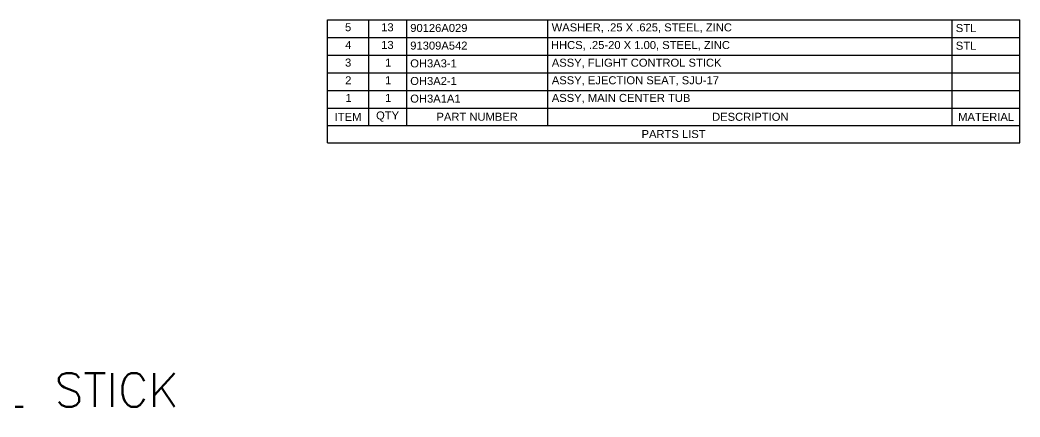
# Model space of a CAD drawing. Header units: millimetres. Extents: x 2758 to 41047, y 670 to 17125.
# Drawn here: x 33510 to 41047, y 3101 to 6093 of the extents above; entities that cross this region are included whole.
import ezdxf

# ---------------------------------------------------------------- set-up
doc = ezdxf.new("R2010")
doc.units = ezdxf.units.MM
doc.layers.add('PDF2_Geometría', color=7, linetype='Continuous')
doc.layers.add('PDF2_Texto', color=7, linetype='Continuous')
doc.styles.add('PDF ArialMT', font='arial.ttf')
doc.styles.get("Standard").update_dxf_attribs({"font": 'txt.shx'})

# ---------------------------------------------------------------- blocks, each defined once
blk = doc.blocks.new('OH3A1-1$-$ASSY$$CENTER$TUB_-_v2$-$copia')
at = {"layer": 'PDF2_Geometría', "lineweight": -3}
for points in [[(17.106, 4.347), (17.106, 6.197), (27.544, 6.197)], [(17.728, 4.607), (17.728, 6.197)], [(18.301, 4.607), (18.301, 6.197)], [(20.427, 4.607), (20.427, 6.197)], [(26.524, 4.607), (26.524, 6.197)], [(27.544, 4.347), (27.544, 6.197)], [(17.106, 5.931), (27.544, 5.931)], [(17.106, 5.665), (27.544, 5.665)], [(17.106, 5.399), (27.544, 5.399)], [(17.106, 5.133), (27.544, 5.133)], [(17.106, 4.867), (27.544, 4.867)], [(17.106, 4.607), (27.544, 4.607)], [(17.106, 4.347), (27.544, 4.347)], [(22.425, 4.347), (27.544, 4.347)]]:
    blk.add_lwpolyline(points, dxfattribs=at)
at = {"layer": 'PDF2_Texto', "attachment_point": 4, "style": 'PDF ArialMT'}
for s, insert, char_height in [('5', (17.37, 6.087), 0.121), ('13', (17.915, 6.086), 0.1207), ('90126A029', (18.353, 6.076), 0.1207), ('WASHER, .25 X .625, STEEL, ZINC', (20.485, 6.074), 0.1207), ('STL', (26.577, 6.074), 0.1207), ('4', (17.373, 5.821), 0.121), ('13', (17.915, 5.82), 0.1207), ('HHCS, .25-20 X 1.00, STEEL, ZINC', (20.474, 5.808), 0.1207), ('91309A542', (18.353, 5.81), 0.1207), ('STL', (26.577, 5.808), 0.1207), ('3', (17.37, 5.554), 0.121), ('1', (17.973, 5.554), 0.121), ('OH3A3-1', (18.353, 5.542), 0.1207), ('ASSY, FLIGHT CONTROL STICK', (20.487, 5.542), 0.1207), ('2', (17.372, 5.288), 0.121), ('1', (17.973, 5.288), 0.121), ('OH3A2-1', (18.353, 5.277), 0.1207), ('ASSY, EJECTION SEAT, SJU-17', (20.487, 5.277), 0.1207), ('1', (17.376, 5.022), 0.121), ('1', (17.973, 5.022), 0.121), ('OH3A1A1', (18.353, 5.011), 0.1207), ('ASSY, MAIN CENTER TUB', (20.487, 5.011), 0.1207), ('ITEM', (17.215, 4.737), 0.1207), ('QTY', (17.838, 4.741), 0.1207), ('PART NUMBER', (18.748, 4.738), 0.1207), ('DESCRIPTION', (22.903, 4.737), 0.1207), ('MATERIAL', (26.612, 4.737), 0.1207), ('PARTS LIST', (21.84, 4.477), 0.1207)]:
    blk.add_mtext(s, dxfattribs=dict(at, insert=insert, char_height=char_height))

msp = doc.modelspace()

# ---------------------------------------------------------------- block references
at = {"xscale": 500, "yscale": 500, "zscale": 500}
msp.add_blockref('OH3A1-1$-$ASSY$$CENTER$TUB_-_v2$-$copia', (27274.3, 2994.5), dxfattribs=at)

# ---------------------------------------------------------------- texts
at = {"color": 0}
msp.add_text('OH3A3 - ASSY, FLIGHT CONTROL STICK', height=254, dxfattribs=at).set_placement((27662.9, 3178.5))

doc.saveas('drawing.dxf')
